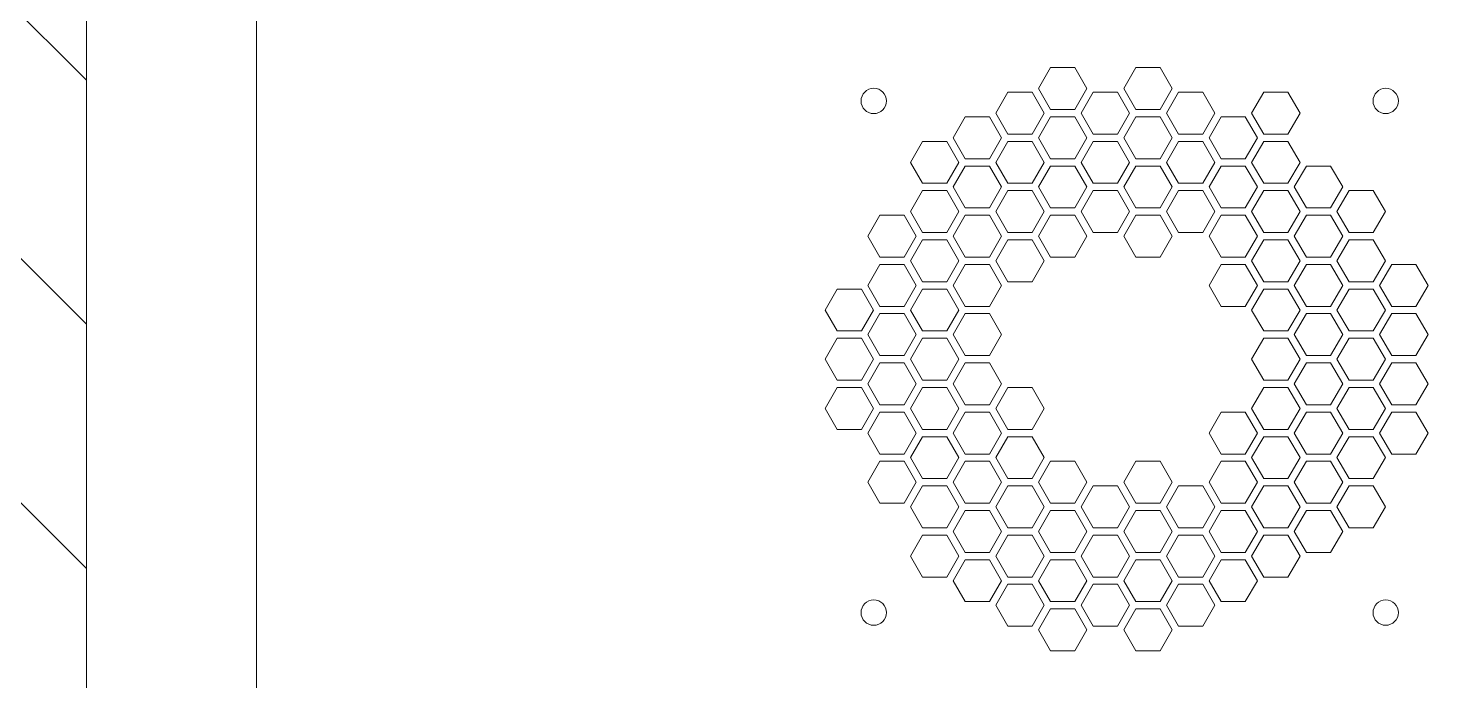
# Model space of a CAD drawing. Header units: millimetres. Extents: x 306002 to 1554695, y -207070 to 1535795.
# Drawn here: x 332303.3 to 332720.4, y -185522.9 to -185330.9 of the extents above; entities that cross this region are included whole.
import ezdxf

# ---------------------------------------------------------------- set-up
doc = ezdxf.new("R2010")
doc.units = ezdxf.units.MM
doc.layers.add('AR__ШТРИХОВКА', color=7, linetype='Continuous', lineweight=9)
doc.layers.add('PDF _Мебель', color=7, linetype='Continuous')

# ---------------------------------------------------------------- blocks, each defined once
blk = doc.blocks.new('Сервисная зона_серверного шкафа')
at = {"layer": 'AR__ШТРИХОВКА', "lineweight": 0, "ltscale": 0.1, "true_color": 0xc7c8ca}
h = blk.add_hatch(dxfattribs=at)
h.set_pattern_fill('ANSI31', color=9, scale=16)
h.set_pattern_definition([(45, (-3777118.67, 1059230.894), (-35.9210245, 35.9210245), [])])
h.paths.add_polyline_path([(72387, 20605.08), (71587.08, 20605.08), (71587.08, 19805.08), (72387, 19805.08)])
edge = h.paths.add_edge_path()
edge.add_line((73187.08, 19805.08), (72387.08, 19805.08))
edge.add_line((72387.08, 19805.08), (72387.08, 19795.08))
edge.add_arc((72404.41, 19032.6), 762.68, -0.18916, 91.30167, ccw=False)
edge.add_line((73167.08, 19030.08), (73167.08, 19015.08))
edge.add_line((73167.08, 19015.08), (73159.5, 19015.08))
edge.add_line((73159.5, 19015.08), (73159.5, 19011.15))
edge.add_line((73159.5, 19011.15), (73101.46, 19011.15))
edge.add_line((73101.46, 19011.15), (73101.46, 19015.08))
edge.add_line((73101.46, 19015.08), (72387.08, 19015.08))
edge.add_line((72387.08, 19015.08), (72387.08, 19005.08))
edge.add_line((72387.08, 19005.08), (73187.08, 19005.08))
edge.add_line((73187.08, 19005.08), (73187.08, 19805.08))
edge = h.paths.add_edge_path(flags=17)
edge.add_line((72387.08, 19795.08), (72387.08, 19030.08))
edge.add_line((72387.08, 19030.08), (73167.08, 19030.08))
edge.add_arc((72404.41, 19032.6), 762.68, 359.81084, 451.30167)
blk = doc.blocks.new('Серверный шкаф 800х800')
at = {"layer": 'PDF _Мебель', "color": 9, "linetype": 'Continuous', "lineweight": 0, "true_color": 0xc7c8ca, "transparency": 33554687}
for p, q in [((71875.15, 19587.83), (71868.98, 19584.27)), ((71881.31, 19584.27), (71875.15, 19587.83)), ((71889.63, 19587.83), (71883.46, 19584.27)), ((71895.8, 19584.27), (71889.63, 19587.83)), ((71904.11, 19587.83), (71897.95, 19584.27)), ((71910.28, 19584.27), (71904.11, 19587.83)), ((71868.98, 19584.27), (71868.98, 19577.15)), ((71881.31, 19577.15), (71881.31, 19584.27)), ((71883.46, 19584.27), (71883.46, 19577.15)), ((71895.8, 19577.15), (71895.8, 19584.27)), ((71897.95, 19584.27), (71897.95, 19577.15)), ((71910.28, 19577.15), (71910.28, 19584.27)), ((71853.43, 19575.29), (71847.26, 19571.73)), ((71859.59, 19571.73), (71853.43, 19575.29)), ((71867.91, 19575.29), (71861.74, 19571.73)), ((71874.07, 19571.73), (71867.91, 19575.29)), ((71868.98, 19577.15), (71875.15, 19573.59)), ((71875.15, 19573.59), (71881.31, 19577.15)), ((71882.39, 19575.29), (71876.22, 19571.73)), ((71888.55, 19571.73), (71882.39, 19575.29)), ((71883.46, 19577.15), (71889.63, 19573.59)), ((71889.63, 19573.59), (71895.8, 19577.15)), ((71896.87, 19575.29), (71890.71, 19571.73)), ((71903.04, 19571.73), (71896.87, 19575.29)), ((71897.95, 19577.15), (71904.11, 19573.59)), ((71904.11, 19573.59), (71910.28, 19577.15)), ((71911.35, 19575.29), (71905.19, 19571.73)), ((71917.52, 19571.73), (71911.35, 19575.29)), ((71925.83, 19575.29), (71919.67, 19571.73)), ((71932, 19571.73), (71925.83, 19575.29)), ((71847.26, 19571.73), (71847.26, 19564.61)), ((71859.59, 19564.61), (71859.59, 19571.73)), ((71861.74, 19571.73), (71861.74, 19564.61)), ((71874.07, 19564.61), (71874.07, 19571.73)), ((71876.22, 19571.73), (71876.22, 19564.61)), ((71888.55, 19564.61), (71888.55, 19571.73)), ((71890.71, 19571.73), (71890.71, 19564.61)), ((71903.04, 19564.61), (71903.04, 19571.73)), ((71905.19, 19571.73), (71905.19, 19564.61)), ((71917.52, 19564.61), (71917.52, 19571.73)), ((71919.67, 19571.73), (71919.67, 19564.61)), ((71932, 19564.61), (71932, 19571.73)), ((71831.7, 19562.75), (71825.54, 19559.19)), ((71837.87, 19559.19), (71831.7, 19562.75)), ((71846.19, 19562.75), (71840.02, 19559.19)), ((71852.35, 19559.19), (71846.19, 19562.75)), ((71847.26, 19564.61), (71853.43, 19561.05)), ((71853.43, 19561.05), (71859.59, 19564.61)), ((71860.67, 19562.75), (71854.5, 19559.19)), ((71866.83, 19559.19), (71860.67, 19562.75)), ((71861.74, 19564.61), (71867.91, 19561.05)), ((71867.91, 19561.05), (71874.07, 19564.61)), ((71875.15, 19562.75), (71868.98, 19559.19)), ((71881.31, 19559.19), (71875.15, 19562.75)), ((71876.22, 19564.61), (71882.39, 19561.05)), ((71882.39, 19561.05), (71888.55, 19564.61)), ((71889.63, 19562.75), (71883.46, 19559.19)), ((71895.8, 19559.19), (71889.63, 19562.75)), ((71890.71, 19564.61), (71896.87, 19561.05)), ((71896.87, 19561.05), (71903.04, 19564.61)), ((71904.11, 19562.75), (71897.95, 19559.19)), ((71910.28, 19559.19), (71904.11, 19562.75)), ((71905.19, 19564.61), (71911.35, 19561.05)), ((71911.35, 19561.05), (71917.52, 19564.61)), ((71918.59, 19562.75), (71912.43, 19559.19)), ((71924.76, 19559.19), (71918.59, 19562.75)), ((71919.67, 19564.61), (71925.83, 19561.05)), ((71925.83, 19561.05), (71932, 19564.61)), ((71933.08, 19562.75), (71926.91, 19559.19)), ((71939.24, 19559.19), (71933.08, 19562.75)), ((71947.56, 19562.75), (71941.39, 19559.19)), ((71953.72, 19559.19), (71947.56, 19562.75)), ((71825.54, 19559.19), (71825.54, 19552.07)), ((71837.87, 19552.07), (71837.87, 19559.19)), ((71840.02, 19559.19), (71840.02, 19552.07)), ((71852.35, 19552.07), (71852.35, 19559.19)), ((71854.5, 19559.19), (71854.5, 19552.07)), ((71866.83, 19552.07), (71866.83, 19559.19)), ((71868.98, 19559.19), (71868.98, 19552.07)), ((71881.31, 19552.07), (71881.31, 19559.19)), ((71883.46, 19559.19), (71883.46, 19552.07)), ((71895.8, 19552.07), (71895.8, 19559.19)), ((71897.95, 19559.19), (71897.95, 19552.07)), ((71910.28, 19552.07), (71910.28, 19559.19)), ((71912.43, 19559.19), (71912.43, 19552.07)), ((71924.76, 19552.07), (71924.76, 19559.19)), ((71926.91, 19559.19), (71926.91, 19552.07)), ((71939.24, 19552.07), (71939.24, 19559.19)), ((71941.39, 19559.19), (71941.39, 19552.07)), ((71953.72, 19552.07), (71953.72, 19559.19)), ((71824.46, 19550.21), (71818.3, 19546.65)), ((71830.63, 19546.65), (71824.46, 19550.21)), ((71825.54, 19552.07), (71831.7, 19548.51)), ((71831.7, 19548.51), (71837.87, 19552.07)), ((71838.94, 19550.21), (71832.78, 19546.65)), ((71845.11, 19546.65), (71838.94, 19550.21)), ((71840.02, 19552.07), (71846.19, 19548.51)), ((71846.19, 19548.51), (71852.35, 19552.07)), ((71853.43, 19550.21), (71847.26, 19546.65)), ((71859.59, 19546.65), (71853.43, 19550.21)), ((71854.5, 19552.07), (71860.67, 19548.51)), ((71860.67, 19548.51), (71866.83, 19552.07)), ((71867.91, 19550.21), (71861.74, 19546.65)), ((71874.07, 19546.65), (71867.91, 19550.21)), ((71868.98, 19552.07), (71875.15, 19548.51)), ((71875.15, 19548.51), (71881.31, 19552.07)), ((71882.39, 19550.21), (71876.22, 19546.65)), ((71888.55, 19546.65), (71882.39, 19550.21)), ((71883.46, 19552.07), (71889.63, 19548.51)), ((71889.63, 19548.51), (71895.8, 19552.07)), ((71896.87, 19550.21), (71890.71, 19546.65)), ((71903.04, 19546.65), (71896.87, 19550.21)), ((71897.95, 19552.07), (71904.11, 19548.51)), ((71904.11, 19548.51), (71910.28, 19552.07)), ((71911.35, 19550.21), (71905.19, 19546.65)), ((71917.52, 19546.65), (71911.35, 19550.21)), ((71912.43, 19552.07), (71918.59, 19548.51)), ((71918.59, 19548.51), (71924.76, 19552.07)), ((71925.83, 19550.21), (71919.67, 19546.65)), ((71932, 19546.65), (71925.83, 19550.21)), ((71926.91, 19552.07), (71933.08, 19548.51)), ((71933.08, 19548.51), (71939.24, 19552.07)), ((71940.32, 19550.21), (71934.15, 19546.65)), ((71946.48, 19546.65), (71940.32, 19550.21)), ((71941.39, 19552.07), (71947.56, 19548.51)), ((71947.56, 19548.51), (71953.72, 19552.07)), ((71954.8, 19550.21), (71948.63, 19546.65)), ((71960.96, 19546.65), (71954.8, 19550.21)), ((71818.3, 19546.65), (71818.3, 19539.53)), ((71830.63, 19539.53), (71830.63, 19546.65)), ((71832.78, 19546.65), (71832.78, 19539.53)), ((71845.11, 19539.53), (71845.11, 19546.65)), ((71847.26, 19546.65), (71847.26, 19539.53)), ((71859.59, 19539.53), (71859.59, 19546.65)), ((71861.74, 19546.65), (71861.74, 19539.53)), ((71874.07, 19539.53), (71874.07, 19546.65)), ((71876.22, 19546.65), (71876.22, 19539.53)), ((71888.55, 19539.53), (71888.55, 19546.65)), ((71890.71, 19546.65), (71890.71, 19539.53)), ((71903.04, 19539.53), (71903.04, 19546.65)), ((71905.19, 19546.65), (71905.19, 19539.53)), ((71917.52, 19539.53), (71917.52, 19546.65)), ((71919.67, 19546.65), (71919.67, 19539.53)), ((71932, 19539.53), (71932, 19546.65)), ((71934.15, 19546.65), (71934.15, 19539.53)), ((71946.48, 19539.53), (71946.48, 19546.65)), ((71948.63, 19546.65), (71948.63, 19539.53)), ((71960.96, 19539.53), (71960.96, 19546.65)), ((71817.22, 19537.67), (71811.06, 19534.11)), ((71823.39, 19534.11), (71817.22, 19537.67)), ((71818.3, 19539.53), (71824.46, 19535.97)), ((71824.46, 19535.97), (71830.63, 19539.53)), ((71831.7, 19537.67), (71825.54, 19534.11)), ((71837.87, 19534.11), (71831.7, 19537.67)), ((71832.78, 19539.53), (71838.94, 19535.97)), ((71838.94, 19535.97), (71845.11, 19539.53)), ((71846.19, 19537.67), (71840.02, 19534.11)), ((71852.35, 19534.11), (71846.19, 19537.67)), ((71847.26, 19539.53), (71853.43, 19535.97)), ((71853.43, 19535.97), (71859.59, 19539.53)), ((71860.67, 19537.67), (71854.5, 19534.11)), ((71866.83, 19534.11), (71860.67, 19537.67)), ((71861.74, 19539.53), (71867.91, 19535.97)), ((71867.91, 19535.97), (71874.07, 19539.53)), ((71875.15, 19537.67), (71868.98, 19534.11)), ((71881.31, 19534.11), (71875.15, 19537.67)), ((71876.22, 19539.53), (71882.39, 19535.97)), ((71882.39, 19535.97), (71888.55, 19539.53)), ((71890.71, 19539.53), (71896.87, 19535.97)), ((71896.87, 19535.97), (71903.04, 19539.53)), ((71905.19, 19539.53), (71911.35, 19535.97)), ((71911.35, 19535.97), (71917.52, 19539.53)), ((71918.59, 19537.67), (71912.43, 19534.11)), ((71924.76, 19534.11), (71918.59, 19537.67)), ((71919.67, 19539.53), (71925.83, 19535.97)), ((71925.83, 19535.97), (71932, 19539.53)), ((71933.08, 19537.67), (71926.91, 19534.11)), ((71939.24, 19534.11), (71933.08, 19537.67)), ((71934.15, 19539.53), (71940.32, 19535.97)), ((71940.32, 19535.97), (71946.48, 19539.53)), ((71947.56, 19537.67), (71941.39, 19534.11)), ((71953.72, 19534.11), (71947.56, 19537.67)), ((71948.63, 19539.53), (71954.8, 19535.97)), ((71954.8, 19535.97), (71960.96, 19539.53)), ((71962.04, 19537.67), (71955.87, 19534.11)), ((71968.2, 19534.11), (71962.04, 19537.67)), ((71811.06, 19534.11), (71811.06, 19526.99)), ((71823.39, 19526.99), (71823.39, 19534.11)), ((71825.54, 19534.11), (71825.54, 19526.99)), ((71837.87, 19526.99), (71837.87, 19534.11)), ((71840.02, 19534.11), (71840.02, 19526.99)), ((71852.35, 19526.99), (71852.35, 19534.11)), ((71854.5, 19534.11), (71854.5, 19526.99)), ((71866.83, 19526.99), (71866.83, 19534.11)), ((71868.98, 19534.11), (71868.98, 19526.99)), ((71881.31, 19526.99), (71881.31, 19534.11)), ((71912.43, 19534.11), (71912.43, 19526.99)), ((71924.76, 19526.99), (71924.76, 19534.11)), ((71926.91, 19534.11), (71926.91, 19526.99)), ((71939.24, 19526.99), (71939.24, 19534.11)), ((71941.39, 19534.11), (71941.39, 19526.99)), ((71953.72, 19526.99), (71953.72, 19534.11)), ((71955.87, 19534.11), (71955.87, 19526.99)), ((71968.2, 19526.99), (71968.2, 19534.11)), ((71809.98, 19525.12), (71803.82, 19521.57)), ((71816.15, 19521.57), (71809.98, 19525.12)), ((71811.06, 19526.99), (71817.22, 19523.43)), ((71817.22, 19523.43), (71823.39, 19526.99)), ((71824.46, 19525.12), (71818.3, 19521.57)), ((71830.63, 19521.57), (71824.46, 19525.12)), ((71825.54, 19526.99), (71831.7, 19523.43)), ((71831.7, 19523.43), (71837.87, 19526.99)), ((71838.94, 19525.12), (71832.78, 19521.57)), ((71845.11, 19521.57), (71838.94, 19525.12)), ((71840.02, 19526.99), (71846.19, 19523.43)), ((71846.19, 19523.43), (71852.35, 19526.99)), ((71853.43, 19525.12), (71847.26, 19521.57)), ((71859.59, 19521.57), (71853.43, 19525.12)), ((71854.5, 19526.99), (71860.67, 19523.43)), ((71860.67, 19523.43), (71866.83, 19526.99)), ((71868.98, 19526.99), (71875.15, 19523.43)), ((71875.15, 19523.43), (71881.31, 19526.99)), ((71912.43, 19526.99), (71918.59, 19523.43)), ((71918.59, 19523.43), (71924.76, 19526.99)), ((71925.83, 19525.12), (71919.67, 19521.57)), ((71932, 19521.57), (71925.83, 19525.12)), ((71926.91, 19526.99), (71933.08, 19523.43)), ((71933.08, 19523.43), (71939.24, 19526.99)), ((71940.32, 19525.12), (71934.15, 19521.57)), ((71946.48, 19521.57), (71940.32, 19525.12)), ((71941.39, 19526.99), (71947.56, 19523.43)), ((71947.56, 19523.43), (71953.72, 19526.99)), ((71954.8, 19525.12), (71948.63, 19521.57)), ((71960.96, 19521.57), (71954.8, 19525.12)), ((71955.87, 19526.99), (71962.04, 19523.43)), ((71962.04, 19523.43), (71968.2, 19526.99)), ((71969.28, 19525.12), (71963.11, 19521.57)), ((71975.44, 19521.57), (71969.28, 19525.12)), ((71803.82, 19521.57), (71803.82, 19514.45)), ((71816.15, 19514.45), (71816.15, 19521.57)), ((71818.3, 19521.57), (71818.3, 19514.45)), ((71830.63, 19514.45), (71830.63, 19521.57)), ((71832.78, 19521.57), (71832.78, 19514.45)), ((71845.11, 19514.45), (71845.11, 19521.57)), ((71847.26, 19521.57), (71847.26, 19514.45)), ((71859.59, 19514.45), (71859.59, 19521.57)), ((71919.67, 19521.57), (71919.67, 19514.45)), ((71932, 19514.45), (71932, 19521.57)), ((71934.15, 19521.57), (71934.15, 19514.45)), ((71946.48, 19514.45), (71946.48, 19521.57)), ((71948.63, 19521.57), (71948.63, 19514.45)), ((71960.96, 19514.45), (71960.96, 19521.57)), ((71963.11, 19521.57), (71963.11, 19514.45)), ((71975.44, 19514.45), (71975.44, 19521.57)), ((71803.82, 19514.45), (71809.98, 19510.89)), ((71809.98, 19510.89), (71816.15, 19514.45)), ((71817.22, 19512.58), (71811.06, 19509.02)), ((71823.39, 19509.02), (71817.22, 19512.58)), ((71818.3, 19514.45), (71824.46, 19510.89)), ((71824.46, 19510.89), (71830.63, 19514.45)), ((71831.7, 19512.58), (71825.54, 19509.02)), ((71837.87, 19509.02), (71831.7, 19512.58)), ((71832.78, 19514.45), (71838.94, 19510.89)), ((71838.94, 19510.89), (71845.11, 19514.45)), ((71846.19, 19512.58), (71840.02, 19509.02)), ((71852.35, 19509.02), (71846.19, 19512.58)), ((71847.26, 19514.45), (71853.43, 19510.89)), ((71853.43, 19510.89), (71859.59, 19514.45)), ((71919.67, 19514.45), (71925.83, 19510.89)), ((71925.83, 19510.89), (71932, 19514.45)), ((71933.08, 19512.58), (71926.91, 19509.02)), ((71939.24, 19509.02), (71933.08, 19512.58)), ((71934.15, 19514.45), (71940.32, 19510.89)), ((71940.32, 19510.89), (71946.48, 19514.45)), ((71947.56, 19512.58), (71941.39, 19509.02)), ((71953.72, 19509.02), (71947.56, 19512.58)), ((71948.63, 19514.45), (71954.8, 19510.89)), ((71954.8, 19510.89), (71960.96, 19514.45)), ((71962.04, 19512.58), (71955.87, 19509.02)), ((71968.2, 19509.02), (71962.04, 19512.58)), ((71963.11, 19514.45), (71969.28, 19510.89)), ((71969.28, 19510.89), (71975.44, 19514.45)), ((71811.06, 19509.02), (71811.06, 19501.9)), ((71823.39, 19501.9), (71823.39, 19509.02)), ((71825.54, 19509.02), (71825.54, 19501.9)), ((71837.87, 19501.9), (71837.87, 19509.02)), ((71840.02, 19509.02), (71840.02, 19501.9)), ((71852.35, 19501.9), (71852.35, 19509.02)), ((71926.91, 19509.02), (71926.91, 19501.9)), ((71939.24, 19501.9), (71939.24, 19509.02)), ((71941.39, 19509.02), (71941.39, 19501.9)), ((71953.72, 19501.9), (71953.72, 19509.02)), ((71955.87, 19509.02), (71955.87, 19501.9)), ((71968.2, 19501.9), (71968.2, 19509.02)), ((71809.98, 19500.04), (71803.82, 19496.48)), ((71816.15, 19496.48), (71809.98, 19500.04)), ((71811.06, 19501.9), (71817.22, 19498.34)), ((71817.22, 19498.34), (71823.39, 19501.9)), ((71824.46, 19500.04), (71818.3, 19496.48)), ((71830.63, 19496.48), (71824.46, 19500.04)), ((71825.54, 19501.9), (71831.7, 19498.34)), ((71831.7, 19498.34), (71837.87, 19501.9)), ((71838.94, 19500.04), (71832.78, 19496.48)), ((71845.11, 19496.48), (71838.94, 19500.04)), ((71840.02, 19501.9), (71846.19, 19498.34)), ((71846.19, 19498.34), (71852.35, 19501.9)), ((71853.43, 19500.04), (71847.26, 19496.48)), ((71859.59, 19496.48), (71853.43, 19500.04)), ((71925.83, 19500.04), (71919.67, 19496.48)), ((71932, 19496.48), (71925.83, 19500.04)), ((71926.91, 19501.9), (71933.08, 19498.34)), ((71933.08, 19498.34), (71939.24, 19501.9)), ((71940.32, 19500.04), (71934.15, 19496.48)), ((71946.48, 19496.48), (71940.32, 19500.04)), ((71941.39, 19501.9), (71947.56, 19498.34)), ((71947.56, 19498.34), (71953.72, 19501.9)), ((71954.8, 19500.04), (71948.63, 19496.48)), ((71960.96, 19496.48), (71954.8, 19500.04)), ((71955.87, 19501.9), (71962.04, 19498.34)), ((71962.04, 19498.34), (71968.2, 19501.9)), ((71969.28, 19500.04), (71963.11, 19496.48)), ((71975.44, 19496.48), (71969.28, 19500.04)), ((71803.82, 19496.48), (71803.82, 19489.36)), ((71816.15, 19489.36), (71816.15, 19496.48)), ((71818.3, 19496.48), (71818.3, 19489.36)), ((71830.63, 19489.36), (71830.63, 19496.48)), ((71832.78, 19496.48), (71832.78, 19489.36)), ((71845.11, 19489.36), (71845.11, 19496.48)), ((71847.26, 19496.48), (71847.26, 19489.36)), ((71859.59, 19489.36), (71859.59, 19496.48)), ((71919.67, 19496.48), (71919.67, 19489.36)), ((71932, 19489.36), (71932, 19496.48)), ((71934.15, 19496.48), (71934.15, 19489.36)), ((71946.48, 19489.36), (71946.48, 19496.48)), ((71948.63, 19496.48), (71948.63, 19489.36)), ((71960.96, 19489.36), (71960.96, 19496.48)), ((71963.11, 19496.48), (71963.11, 19489.36)), ((71975.44, 19489.36), (71975.44, 19496.48)), ((71803.82, 19489.36), (71809.98, 19485.8)), ((71809.98, 19485.8), (71816.15, 19489.36)), ((71817.22, 19487.5), (71811.06, 19483.94)), ((71823.39, 19483.94), (71817.22, 19487.5)), ((71818.3, 19489.36), (71824.46, 19485.8)), ((71824.46, 19485.8), (71830.63, 19489.36)), ((71831.7, 19487.5), (71825.54, 19483.94)), ((71837.87, 19483.94), (71831.7, 19487.5)), ((71832.78, 19489.36), (71838.94, 19485.8)), ((71838.94, 19485.8), (71845.11, 19489.36)), ((71846.19, 19487.5), (71840.02, 19483.94)), ((71852.35, 19483.94), (71846.19, 19487.5)), ((71847.26, 19489.36), (71853.43, 19485.8)), ((71853.43, 19485.8), (71859.59, 19489.36)), ((71919.67, 19489.36), (71925.83, 19485.8)), ((71925.83, 19485.8), (71932, 19489.36)), ((71933.08, 19487.5), (71926.91, 19483.94)), ((71939.24, 19483.94), (71933.08, 19487.5)), ((71934.15, 19489.36), (71940.32, 19485.8)), ((71940.32, 19485.8), (71946.48, 19489.36)), ((71947.56, 19487.5), (71941.39, 19483.94)), ((71953.72, 19483.94), (71947.56, 19487.5)), ((71948.63, 19489.36), (71954.8, 19485.8)), ((71954.8, 19485.8), (71960.96, 19489.36)), ((71962.04, 19487.5), (71955.87, 19483.94)), ((71968.2, 19483.94), (71962.04, 19487.5)), ((71963.11, 19489.36), (71969.28, 19485.8)), ((71969.28, 19485.8), (71975.44, 19489.36)), ((71811.06, 19483.94), (71811.06, 19476.82)), ((71823.39, 19476.82), (71823.39, 19483.94)), ((71825.54, 19483.94), (71825.54, 19476.82)), ((71837.87, 19476.82), (71837.87, 19483.94)), ((71840.02, 19483.94), (71840.02, 19476.82)), ((71852.35, 19476.82), (71852.35, 19483.94)), ((71926.91, 19483.94), (71926.91, 19476.82)), ((71939.24, 19476.82), (71939.24, 19483.94)), ((71941.39, 19483.94), (71941.39, 19476.82)), ((71953.72, 19476.82), (71953.72, 19483.94)), ((71955.87, 19483.94), (71955.87, 19476.82)), ((71968.2, 19476.82), (71968.2, 19483.94)), ((71811.06, 19476.82), (71817.22, 19473.26)), ((71817.22, 19473.26), (71823.39, 19476.82)), ((71824.46, 19474.96), (71818.3, 19471.4)), ((71830.63, 19471.4), (71824.46, 19474.96)), ((71825.54, 19476.82), (71831.7, 19473.26)), ((71831.7, 19473.26), (71837.87, 19476.82)), ((71838.94, 19474.96), (71832.78, 19471.4)), ((71845.11, 19471.4), (71838.94, 19474.96)), ((71840.02, 19476.82), (71846.19, 19473.26)), ((71846.19, 19473.26), (71852.35, 19476.82)), ((71853.43, 19474.96), (71847.26, 19471.4)), ((71859.59, 19471.4), (71853.43, 19474.96)), ((71867.91, 19474.96), (71861.74, 19471.4)), ((71874.07, 19471.4), (71867.91, 19474.96)), ((71911.35, 19474.96), (71905.19, 19471.4)), ((71917.52, 19471.4), (71911.35, 19474.96)), ((71925.83, 19474.96), (71919.67, 19471.4)), ((71932, 19471.4), (71925.83, 19474.96)), ((71926.91, 19476.82), (71933.08, 19473.26)), ((71933.08, 19473.26), (71939.24, 19476.82)), ((71940.32, 19474.96), (71934.15, 19471.4)), ((71946.48, 19471.4), (71940.32, 19474.96)), ((71941.39, 19476.82), (71947.56, 19473.26)), ((71947.56, 19473.26), (71953.72, 19476.82)), ((71954.8, 19474.96), (71948.63, 19471.4)), ((71960.96, 19471.4), (71954.8, 19474.96)), ((71955.87, 19476.82), (71962.04, 19473.26)), ((71962.04, 19473.26), (71968.2, 19476.82)), ((71818.3, 19471.4), (71818.3, 19464.28)), ((71830.63, 19464.28), (71830.63, 19471.4)), ((71832.78, 19471.4), (71832.78, 19464.28)), ((71845.11, 19464.28), (71845.11, 19471.4)), ((71847.26, 19471.4), (71847.26, 19464.28)), ((71859.59, 19464.28), (71859.59, 19471.4)), ((71861.74, 19471.4), (71861.74, 19464.28)), ((71874.07, 19464.28), (71874.07, 19471.4)), ((71905.19, 19471.4), (71905.19, 19464.28)), ((71917.52, 19464.28), (71917.52, 19471.4)), ((71919.67, 19471.4), (71919.67, 19464.28)), ((71932, 19464.28), (71932, 19471.4)), ((71934.15, 19471.4), (71934.15, 19464.28)), ((71946.48, 19464.28), (71946.48, 19471.4)), ((71948.63, 19471.4), (71948.63, 19464.28)), ((71960.96, 19464.28), (71960.96, 19471.4)), ((71818.3, 19464.28), (71824.46, 19460.72)), ((71824.46, 19460.72), (71830.63, 19464.28)), ((71831.7, 19462.42), (71825.54, 19458.86)), ((71837.87, 19458.86), (71831.7, 19462.42)), ((71832.78, 19464.28), (71838.94, 19460.72)), ((71838.94, 19460.72), (71845.11, 19464.28)), ((71846.19, 19462.42), (71840.02, 19458.86)), ((71852.35, 19458.86), (71846.19, 19462.42)), ((71847.26, 19464.28), (71853.43, 19460.72)), ((71853.43, 19460.72), (71859.59, 19464.28)), ((71860.67, 19462.42), (71854.5, 19458.86)), ((71866.83, 19458.86), (71860.67, 19462.42)), ((71861.74, 19464.28), (71867.91, 19460.72)), ((71867.91, 19460.72), (71874.07, 19464.28)), ((71875.15, 19462.42), (71868.98, 19458.86)), ((71881.31, 19458.86), (71875.15, 19462.42)), ((71889.63, 19462.42), (71883.46, 19458.86)), ((71895.8, 19458.86), (71889.63, 19462.42)), ((71904.11, 19462.42), (71897.95, 19458.86)), ((71910.28, 19458.86), (71904.11, 19462.42)), ((71905.19, 19464.28), (71911.35, 19460.72)), ((71911.35, 19460.72), (71917.52, 19464.28)), ((71918.59, 19462.42), (71912.43, 19458.86)), ((71924.76, 19458.86), (71918.59, 19462.42)), ((71919.67, 19464.28), (71925.83, 19460.72)), ((71925.83, 19460.72), (71932, 19464.28)), ((71933.08, 19462.42), (71926.91, 19458.86)), ((71939.24, 19458.86), (71933.08, 19462.42)), ((71934.15, 19464.28), (71940.32, 19460.72)), ((71940.32, 19460.72), (71946.48, 19464.28)), ((71947.56, 19462.42), (71941.39, 19458.86)), ((71953.72, 19458.86), (71947.56, 19462.42)), ((71948.63, 19464.28), (71954.8, 19460.72)), ((71954.8, 19460.72), (71960.96, 19464.28)), ((71962.04, 19462.42), (71955.87, 19458.86)), ((71968.2, 19458.86), (71962.04, 19462.42)), ((71825.54, 19458.86), (71825.54, 19451.74)), ((71837.87, 19451.74), (71837.87, 19458.86)), ((71840.02, 19458.86), (71840.02, 19451.74)), ((71852.35, 19451.74), (71852.35, 19458.86)), ((71854.5, 19458.86), (71854.5, 19451.74)), ((71866.83, 19451.74), (71866.83, 19458.86)), ((71868.98, 19458.86), (71868.98, 19451.74)), ((71881.31, 19451.74), (71881.31, 19458.86)), ((71883.46, 19458.86), (71883.46, 19451.74)), ((71895.8, 19451.74), (71895.8, 19458.86)), ((71897.95, 19458.86), (71897.95, 19451.74)), ((71910.28, 19451.74), (71910.28, 19458.86)), ((71912.43, 19458.86), (71912.43, 19451.74)), ((71924.76, 19451.74), (71924.76, 19458.86)), ((71926.91, 19458.86), (71926.91, 19451.74)), ((71939.24, 19451.74), (71939.24, 19458.86)), ((71941.39, 19458.86), (71941.39, 19451.74)), ((71953.72, 19451.74), (71953.72, 19458.86)), ((71955.87, 19458.86), (71955.87, 19451.74)), ((71968.2, 19451.74), (71968.2, 19458.86)), ((71825.54, 19451.74), (71831.7, 19448.18)), ((71831.7, 19448.18), (71837.87, 19451.74)), ((71838.94, 19449.88), (71832.78, 19446.32)), ((71845.11, 19446.32), (71838.94, 19449.88)), ((71840.02, 19451.74), (71846.19, 19448.18)), ((71846.19, 19448.18), (71852.35, 19451.74)), ((71853.43, 19449.88), (71847.26, 19446.32)), ((71859.59, 19446.32), (71853.43, 19449.88)), ((71854.5, 19451.74), (71860.67, 19448.18)), ((71860.67, 19448.18), (71866.83, 19451.74)), ((71867.91, 19449.88), (71861.74, 19446.32)), ((71874.07, 19446.32), (71867.91, 19449.88)), ((71868.98, 19451.74), (71875.15, 19448.18)), ((71875.15, 19448.18), (71881.31, 19451.74)), ((71882.39, 19449.88), (71876.22, 19446.32)), ((71888.55, 19446.32), (71882.39, 19449.88)), ((71883.46, 19451.74), (71889.63, 19448.18)), ((71889.63, 19448.18), (71895.8, 19451.74)), ((71896.87, 19449.88), (71890.71, 19446.32)), ((71903.04, 19446.32), (71896.87, 19449.88)), ((71897.95, 19451.74), (71904.11, 19448.18)), ((71904.11, 19448.18), (71910.28, 19451.74)), ((71911.35, 19449.88), (71905.19, 19446.32)), ((71917.52, 19446.32), (71911.35, 19449.88)), ((71912.43, 19451.74), (71918.59, 19448.18)), ((71918.59, 19448.18), (71924.76, 19451.74)), ((71925.83, 19449.88), (71919.67, 19446.32)), ((71932, 19446.32), (71925.83, 19449.88)), ((71926.91, 19451.74), (71933.08, 19448.18)), ((71933.08, 19448.18), (71939.24, 19451.74)), ((71940.32, 19449.88), (71934.15, 19446.32)), ((71946.48, 19446.32), (71940.32, 19449.88)), ((71941.39, 19451.74), (71947.56, 19448.18)), ((71947.56, 19448.18), (71953.72, 19451.74)), ((71955.87, 19451.74), (71962.04, 19448.18)), ((71962.04, 19448.18), (71968.2, 19451.74)), ((71832.78, 19446.32), (71832.78, 19439.2)), ((71845.11, 19439.2), (71845.11, 19446.32)), ((71847.26, 19446.32), (71847.26, 19439.2)), ((71859.59, 19439.2), (71859.59, 19446.32)), ((71861.74, 19446.32), (71861.74, 19439.2)), ((71874.07, 19439.2), (71874.07, 19446.32)), ((71876.22, 19446.32), (71876.22, 19439.2)), ((71888.55, 19439.2), (71888.55, 19446.32)), ((71890.71, 19446.32), (71890.71, 19439.2)), ((71903.04, 19439.2), (71903.04, 19446.32)), ((71905.19, 19446.32), (71905.19, 19439.2)), ((71917.52, 19439.2), (71917.52, 19446.32)), ((71919.67, 19446.32), (71919.67, 19439.2)), ((71932, 19439.2), (71932, 19446.32)), ((71934.15, 19446.32), (71934.15, 19439.2)), ((71946.48, 19439.2), (71946.48, 19446.32)), ((71832.78, 19439.2), (71838.94, 19435.64)), ((71838.94, 19435.64), (71845.11, 19439.2)), ((71846.19, 19437.33), (71840.02, 19433.78)), ((71852.35, 19433.78), (71846.19, 19437.33)), ((71847.26, 19439.2), (71853.43, 19435.64)), ((71853.43, 19435.64), (71859.59, 19439.2)), ((71860.67, 19437.33), (71854.5, 19433.78)), ((71866.83, 19433.78), (71860.67, 19437.33)), ((71861.74, 19439.2), (71867.91, 19435.64)), ((71867.91, 19435.64), (71874.07, 19439.2)), ((71875.15, 19437.33), (71868.98, 19433.78)), ((71881.31, 19433.78), (71875.15, 19437.33)), ((71876.22, 19439.2), (71882.39, 19435.64)), ((71882.39, 19435.64), (71888.55, 19439.2)), ((71889.63, 19437.33), (71883.46, 19433.78)), ((71895.8, 19433.78), (71889.63, 19437.33)), ((71890.71, 19439.2), (71896.87, 19435.64)), ((71896.87, 19435.64), (71903.04, 19439.2)), ((71904.11, 19437.33), (71897.95, 19433.78)), ((71910.28, 19433.78), (71904.11, 19437.33)), ((71905.19, 19439.2), (71911.35, 19435.64)), ((71911.35, 19435.64), (71917.52, 19439.2)), ((71918.59, 19437.33), (71912.43, 19433.78)), ((71924.76, 19433.78), (71918.59, 19437.33)), ((71919.67, 19439.2), (71925.83, 19435.64)), ((71925.83, 19435.64), (71932, 19439.2)), ((71933.08, 19437.33), (71926.91, 19433.78)), ((71939.24, 19433.78), (71933.08, 19437.33)), ((71934.15, 19439.2), (71940.32, 19435.64)), ((71940.32, 19435.64), (71946.48, 19439.2)), ((71840.02, 19433.78), (71840.02, 19426.66)), ((71852.35, 19426.66), (71852.35, 19433.78)), ((71854.5, 19433.78), (71854.5, 19426.66)), ((71866.83, 19426.66), (71866.83, 19433.78)), ((71868.98, 19433.78), (71868.98, 19426.66)), ((71881.31, 19426.66), (71881.31, 19433.78)), ((71883.46, 19433.78), (71883.46, 19426.66)), ((71895.8, 19426.66), (71895.8, 19433.78)), ((71897.95, 19433.78), (71897.95, 19426.66)), ((71910.28, 19426.66), (71910.28, 19433.78)), ((71912.43, 19433.78), (71912.43, 19426.66)), ((71924.76, 19426.66), (71924.76, 19433.78)), ((71926.91, 19433.78), (71926.91, 19426.66)), ((71939.24, 19426.66), (71939.24, 19433.78)), ((71840.02, 19426.66), (71846.19, 19423.1)), ((71846.19, 19423.1), (71852.35, 19426.66)), ((71854.5, 19426.66), (71860.67, 19423.1)), ((71860.67, 19423.1), (71866.83, 19426.66)), ((71867.91, 19424.79), (71861.74, 19421.23)), ((71874.07, 19421.23), (71867.91, 19424.79)), ((71868.98, 19426.66), (71875.15, 19423.1)), ((71875.15, 19423.1), (71881.31, 19426.66)), ((71882.39, 19424.79), (71876.22, 19421.23)), ((71888.55, 19421.23), (71882.39, 19424.79)), ((71883.46, 19426.66), (71889.63, 19423.1)), ((71889.63, 19423.1), (71895.8, 19426.66)), ((71896.87, 19424.79), (71890.71, 19421.23)), ((71903.04, 19421.23), (71896.87, 19424.79)), ((71897.95, 19426.66), (71904.11, 19423.1)), ((71904.11, 19423.1), (71910.28, 19426.66)), ((71911.35, 19424.79), (71905.19, 19421.23)), ((71917.52, 19421.23), (71911.35, 19424.79)), ((71912.43, 19426.66), (71918.59, 19423.1)), ((71918.59, 19423.1), (71924.76, 19426.66)), ((71926.91, 19426.66), (71933.08, 19423.1)), ((71933.08, 19423.1), (71939.24, 19426.66)), ((71861.74, 19421.23), (71861.74, 19414.11)), ((71874.07, 19414.11), (71874.07, 19421.23)), ((71876.22, 19421.23), (71876.22, 19414.11)), ((71888.55, 19414.11), (71888.55, 19421.23)), ((71890.71, 19421.23), (71890.71, 19414.11)), ((71903.04, 19414.11), (71903.04, 19421.23)), ((71905.19, 19421.23), (71905.19, 19414.11)), ((71917.52, 19414.11), (71917.52, 19421.23)), ((71861.74, 19414.11), (71867.91, 19410.55)), ((71867.91, 19410.55), (71874.07, 19414.11)), ((71876.22, 19414.11), (71882.39, 19410.55)), ((71882.39, 19410.55), (71888.55, 19414.11)), ((71890.71, 19414.11), (71896.87, 19410.55)), ((71896.87, 19410.55), (71903.04, 19414.11)), ((71905.19, 19414.11), (71911.35, 19410.55)), ((71911.35, 19410.55), (71917.52, 19414.11))]:
    blk.add_line(p, q, dxfattribs=at)
at = {"layer": 'PDF _Мебель', "color": 18, "lineweight": 0, "ltscale": 0.1, "true_color": 0x000000, "transparency": 33554687}
blk.add_lwpolyline([(71597.08, 19805.08), (72377.08, 19805.08)], dxfattribs=at)
blk.add_lwpolyline([(72337.08, 19755.08), (72337.08, 19055.08), (71637.08, 19055.08), (71637.08, 19755.08)], close=True, dxfattribs=at)
at = {"layer": 'PDF _Мебель', "color": 9, "linetype": 'Continuous', "lineweight": 0, "true_color": 0xc7c8ca, "transparency": 33554687}
for centre in [(71815.07, 19573.55), (71965.62, 19573.55), (71815.07, 19423), (71965.62, 19423)]:
    blk.add_circle(centre, 3.73, dxfattribs=at)

msp = doc.modelspace()

# ---------------------------------------------------------------- block references
at = {"color": 5, "lineweight": 0, "rotation": 90}
for name in ['Сервисная зона_серверного шкафа', 'Серверный шкаф 800х800']:
    msp.add_blockref(name, (352125.51, -257317.94), dxfattribs=at)

doc.saveas('drawing.dxf')
